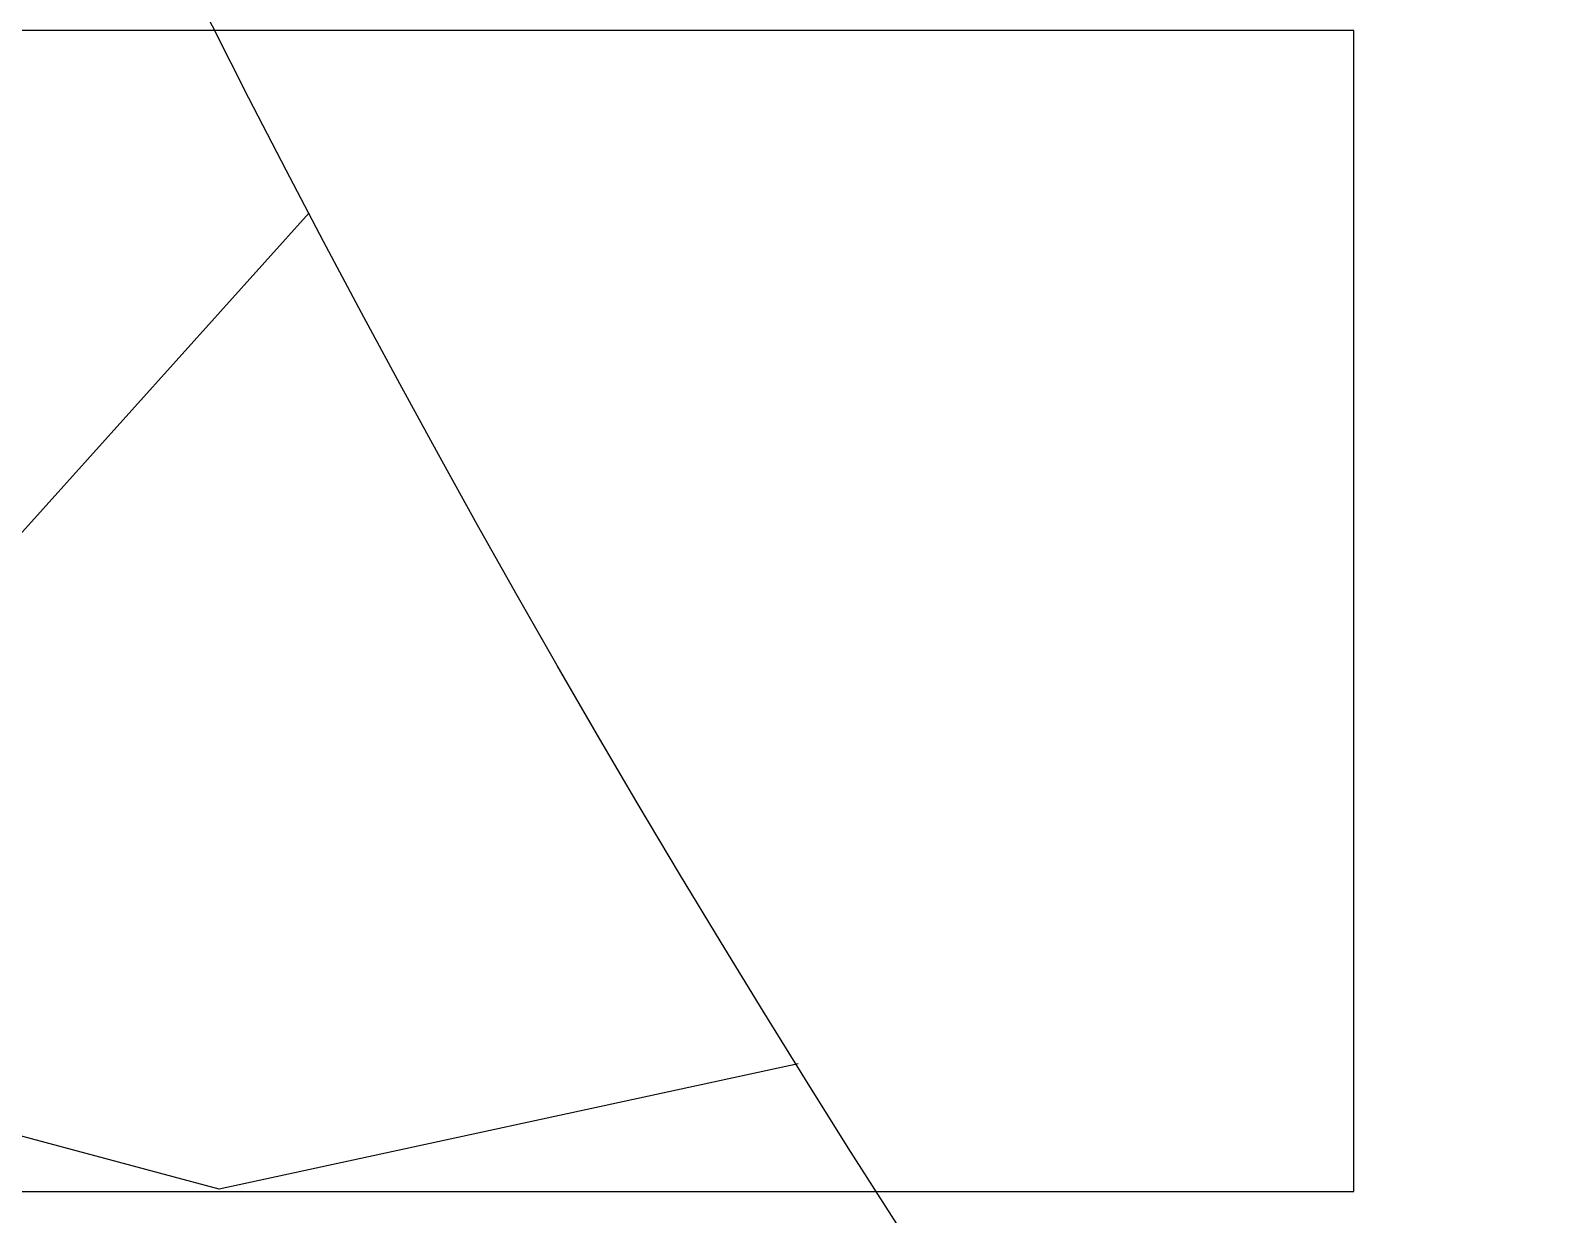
# Model space of a CAD drawing. Extents: x -381 to 213, y -63 to 250.
# Drawn here: x -174.77 to -167.62, y -21.08 to -15.53 of the extents above; entities that cross this region are included whole.
import ezdxf

# ---------------------------------------------------------------- set-up
doc = ezdxf.new("R2010")
doc.units = 0
doc.header["$MEASUREMENT"] = 0
doc.linetypes.add('K5LT_BASIC', pattern=[0])
doc.layers.add('Системный слой', color=7, linetype='Continuous')

# ---------------------------------------------------------------- blocks, each defined once
blk = doc.blocks.new('*U')
at = {"layer": 'Системный слой', "color": 5, "linetype": 'K5LT_BASIC'}
for p, q in [((43.4954, -22.1698), (-41.5046, -22.1698)), ((43.4954, -27.6109), (43.4954, -22.1698)), ((-41.5046, -27.6109), (43.4954, -27.6109))]:
    blk.add_line(p, q, dxfattribs=at)
for points in [[(38.601, -23.0245), (36.7306, -25.1047), (36.2238, -26.9171)], [(38.601, -23.0245), (36.7306, -25.1047), (36.2238, -26.9171)], [(40.892, -27.0134), (38.1806, -27.6005), (36.3319, -27.1052)], [(40.892, -27.0134), (38.1806, -27.6005), (36.3319, -27.1052)]]:
    blk.add_lwpolyline(points, dxfattribs=at)
blk = doc.blocks.new('*F')
at = {"layer": 'Системный слой', "color": 5, "linetype": 'K5LT_BASIC'}
blk.add_circle((94.0125, 5.9815), 62.5341, dxfattribs=at)
blk.add_circle((94.0125, 5.9815), 62.5341, dxfattribs=at)
at = {"layer": 'Системный слой'}
blk.add_blockref('*U', (0, 0), dxfattribs=at)
blk.add_blockref('*U', (0, 0), dxfattribs=at)
blk.add_blockref('*U', (0, 0), dxfattribs=at)
blk.add_blockref('*U', (0, 0), dxfattribs=at)
blk.add_blockref('*U', (0, 0), dxfattribs=at)
blk.add_blockref('*U', (0, 0), dxfattribs=at)
blk.add_blockref('*U', (0, 0), dxfattribs=at)
blk.add_blockref('*U', (0, 0), dxfattribs=at)
blk.add_blockref('*U', (0, 0), dxfattribs=at)
blk.add_blockref('*U', (0, 0), dxfattribs=at)
blk.add_blockref('*U', (0, 0), dxfattribs=at)
blk.add_blockref('*U', (0, 0), dxfattribs=at)
blk.add_blockref('*U', (0, 0), dxfattribs=at)
blk.add_blockref('*U', (0, 0), dxfattribs=at)
blk.add_blockref('*U', (0, 0), dxfattribs=at)
blk.add_blockref('*U', (0, 0), dxfattribs=at)
blk.add_blockref('*U', (0, 0), dxfattribs=at)
blk.add_blockref('*U', (0, 0), dxfattribs=at)
blk.add_blockref('*U', (0, 0), dxfattribs=at)
blk.add_blockref('*U', (0, 0), dxfattribs=at)
blk.add_blockref('*U', (0, 0), dxfattribs=at)
blk.add_blockref('*U', (0, 0), dxfattribs=at)
blk.add_blockref('*U', (0, 0), dxfattribs=at)
blk.add_blockref('*U', (0, 0), dxfattribs=at)
blk.add_blockref('*U', (0, 0), dxfattribs=at)
blk.add_blockref('*U', (0, 0), dxfattribs=at)
blk.add_blockref('*U', (0, 0), dxfattribs=at)
blk.add_blockref('*U', (0, 0), dxfattribs=at)
blk.add_blockref('*U', (0, 0), dxfattribs=at)
blk.add_blockref('*U', (0, 0), dxfattribs=at)
blk.add_blockref('*U', (0, 0), dxfattribs=at)
blk.add_blockref('*U', (0, 0), dxfattribs=at)
blk.add_blockref('*U', (0, 0), dxfattribs=at)
blk.add_blockref('*U', (0, 0), dxfattribs=at)
blk.add_blockref('*U', (0, 0), dxfattribs=at)
blk.add_blockref('*U', (0, 0), dxfattribs=at)
blk.add_blockref('*U', (0, 0), dxfattribs=at)
blk.add_blockref('*U', (0, 0), dxfattribs=at)
blk.add_blockref('*U', (0, 0), dxfattribs=at)
blk.add_blockref('*U', (0, 0), dxfattribs=at)
blk.add_blockref('*U', (0, 0), dxfattribs=at)
blk.add_blockref('*U', (0, 0), dxfattribs=at)
blk.add_blockref('*U', (0, 0), dxfattribs=at)
blk.add_blockref('*U', (0, 0), dxfattribs=at)
blk.add_blockref('*U', (0, 0), dxfattribs=at)
blk.add_blockref('*U', (0, 0), dxfattribs=at)
blk.add_blockref('*U', (0, 0), dxfattribs=at)
blk.add_blockref('*U', (0, 0), dxfattribs=at)
blk.add_blockref('*U', (0, 0), dxfattribs=at)
blk.add_blockref('*U', (0, 0), dxfattribs=at)
blk.add_blockref('*U', (0, 0), dxfattribs=at)
blk.add_blockref('*U', (0, 0), dxfattribs=at)
blk.add_blockref('*U', (0, 0), dxfattribs=at)
blk.add_blockref('*U', (0, 0), dxfattribs=at)
blk.add_blockref('*U', (0, 0), dxfattribs=at)
blk.add_blockref('*U', (0, 0), dxfattribs=at)
blk.add_blockref('*U', (0, 0), dxfattribs=at)
blk.add_blockref('*U', (0, 0), dxfattribs=at)
blk.add_blockref('*U', (0, 0), dxfattribs=at)
blk.add_blockref('*U', (0, 0), dxfattribs=at)
blk.add_blockref('*U', (0, 0), dxfattribs=at)
blk.add_blockref('*U', (0, 0), dxfattribs=at)
blk.add_blockref('*U', (0, 0), dxfattribs=at)
blk.add_blockref('*U', (0, 0), dxfattribs=at)
blk.add_blockref('*U', (0, 0), dxfattribs=at)
blk.add_blockref('*U', (0, 0), dxfattribs=at)
blk.add_blockref('*U', (0, 0), dxfattribs=at)
blk.add_blockref('*U', (0, 0), dxfattribs=at)
blk.add_blockref('*U', (0, 0), dxfattribs=at)
blk.add_blockref('*U', (0, 0), dxfattribs=at)
blk.add_blockref('*U', (0, 0), dxfattribs=at)
blk.add_blockref('*U', (0, 0), dxfattribs=at)
blk.add_blockref('*U', (0, 0), dxfattribs=at)
blk.add_blockref('*U', (0, 0), dxfattribs=at)
blk.add_blockref('*U', (0, 0), dxfattribs=at)
blk.add_blockref('*U', (0, 0), dxfattribs=at)
blk.add_blockref('*U', (0, 0), dxfattribs=at)
blk.add_blockref('*U', (0, 0), dxfattribs=at)
blk.add_blockref('*U', (0, 0), dxfattribs=at)
blk.add_blockref('*U', (0, 0), dxfattribs=at)
blk.add_blockref('*U', (0, 0), dxfattribs=at)
blk.add_blockref('*U', (0, 0), dxfattribs=at)
blk.add_blockref('*U', (0, 0), dxfattribs=at)
blk.add_blockref('*U', (0, 0), dxfattribs=at)
blk.add_blockref('*U', (0, 0), dxfattribs=at)
blk.add_blockref('*U', (0, 0), dxfattribs=at)
blk.add_blockref('*U', (0, 0), dxfattribs=at)
blk.add_blockref('*U', (0, 0), dxfattribs=at)
blk.add_blockref('*U', (0, 0), dxfattribs=at)
blk.add_blockref('*U', (0, 0), dxfattribs=at)
blk.add_blockref('*U', (0, 0), dxfattribs=at)
blk.add_blockref('*U', (0, 0), dxfattribs=at)
blk.add_blockref('*U', (0, 0), dxfattribs=at)
blk.add_blockref('*U', (0, 0), dxfattribs=at)
blk.add_blockref('*U', (0, 0), dxfattribs=at)
blk.add_blockref('*U', (0, 0), dxfattribs=at)
blk.add_blockref('*U', (0, 0), dxfattribs=at)
blk.add_blockref('*U', (0, 0), dxfattribs=at)
blk.add_blockref('*U', (0, 0), dxfattribs=at)
blk.add_blockref('*U', (0, 0), dxfattribs=at)
blk.add_blockref('*U', (0, 0), dxfattribs=at)
blk.add_blockref('*U', (0, 0), dxfattribs=at)
blk.add_blockref('*U', (0, 0), dxfattribs=at)
blk.add_blockref('*U', (0, 0), dxfattribs=at)
blk.add_blockref('*U', (0, 0), dxfattribs=at)
blk.add_blockref('*U', (0, 0), dxfattribs=at)
blk.add_blockref('*U', (0, 0), dxfattribs=at)
blk.add_blockref('*U', (0, 0), dxfattribs=at)
blk.add_blockref('*U', (0, 0), dxfattribs=at)
blk.add_blockref('*U', (0, 0), dxfattribs=at)
blk.add_blockref('*U', (0, 0), dxfattribs=at)
blk.add_blockref('*U', (0, 0), dxfattribs=at)
blk.add_blockref('*U', (0, 0), dxfattribs=at)
blk.add_blockref('*U', (0, 0), dxfattribs=at)
blk.add_blockref('*U', (0, 0), dxfattribs=at)
blk.add_blockref('*U', (0, 0), dxfattribs=at)
blk.add_blockref('*U', (0, 0), dxfattribs=at)
blk.add_blockref('*U', (0, 0), dxfattribs=at)
blk.add_blockref('*U', (0, 0), dxfattribs=at)
blk.add_blockref('*U', (0, 0), dxfattribs=at)
blk.add_blockref('*U', (0, 0), dxfattribs=at)
blk.add_blockref('*U', (0, 0), dxfattribs=at)
blk.add_blockref('*U', (0, 0), dxfattribs=at)
blk.add_blockref('*U', (0, 0), dxfattribs=at)
blk.add_blockref('*U', (0, 0), dxfattribs=at)
blk.add_blockref('*U', (0, 0), dxfattribs=at)
blk.add_blockref('*U', (0, 0), dxfattribs=at)
blk.add_blockref('*U', (0, 0), dxfattribs=at)
blk.add_blockref('*U', (0, 0), dxfattribs=at)
blk.add_blockref('*U', (0, 0), dxfattribs=at)
blk.add_blockref('*U', (0, 0), dxfattribs=at)
blk.add_blockref('*U', (0, 0), dxfattribs=at)
blk.add_blockref('*U', (0, 0), dxfattribs=at)
blk.add_blockref('*U', (0, 0), dxfattribs=at)
blk.add_blockref('*U', (0, 0), dxfattribs=at)
blk.add_blockref('*U', (0, 0), dxfattribs=at)
blk.add_blockref('*U', (0, 0), dxfattribs=at)
blk.add_blockref('*U', (0, 0), dxfattribs=at)
blk.add_blockref('*U', (0, 0), dxfattribs=at)
blk.add_blockref('*U', (0, 0), dxfattribs=at)
blk.add_blockref('*U', (0, 0), dxfattribs=at)
blk.add_blockref('*U', (0, 0), dxfattribs=at)
blk.add_blockref('*U', (0, 0), dxfattribs=at)
blk.add_blockref('*U', (0, 0), dxfattribs=at)
blk.add_blockref('*U', (0, 0), dxfattribs=at)
blk.add_blockref('*U', (0, 0), dxfattribs=at)
blk.add_blockref('*U', (0, 0), dxfattribs=at)
blk.add_blockref('*U', (0, 0), dxfattribs=at)
blk.add_blockref('*U', (0, 0), dxfattribs=at)
blk.add_blockref('*U', (0, 0), dxfattribs=at)
blk.add_blockref('*U', (0, 0), dxfattribs=at)
blk.add_blockref('*U', (0, 0), dxfattribs=at)
blk.add_blockref('*U', (0, 0), dxfattribs=at)
blk.add_blockref('*U', (0, 0), dxfattribs=at)
blk.add_blockref('*U', (0, 0), dxfattribs=at)
blk.add_blockref('*U', (0, 0), dxfattribs=at)
blk.add_blockref('*U', (0, 0), dxfattribs=at)
blk.add_blockref('*U', (0, 0), dxfattribs=at)
blk.add_blockref('*U', (0, 0), dxfattribs=at)
blk.add_blockref('*U', (0, 0), dxfattribs=at)
blk.add_blockref('*U', (0, 0), dxfattribs=at)
blk.add_blockref('*U', (0, 0), dxfattribs=at)
blk.add_blockref('*U', (0, 0), dxfattribs=at)
blk.add_blockref('*U', (0, 0), dxfattribs=at)
blk.add_blockref('*U', (0, 0), dxfattribs=at)
blk.add_blockref('*U', (0, 0), dxfattribs=at)
blk.add_blockref('*U', (0, 0), dxfattribs=at)
blk.add_blockref('*U', (0, 0), dxfattribs=at)
blk.add_blockref('*U', (0, 0), dxfattribs=at)
blk.add_blockref('*U', (0, 0), dxfattribs=at)
blk.add_blockref('*U', (0, 0), dxfattribs=at)
blk.add_blockref('*U', (0, 0), dxfattribs=at)
blk.add_blockref('*U', (0, 0), dxfattribs=at)
blk.add_blockref('*U', (0, 0), dxfattribs=at)
blk.add_blockref('*U', (0, 0), dxfattribs=at)
blk.add_blockref('*U', (0, 0), dxfattribs=at)
blk.add_blockref('*U', (0, 0), dxfattribs=at)
blk.add_blockref('*U', (0, 0), dxfattribs=at)
blk.add_blockref('*U', (0, 0), dxfattribs=at)
blk.add_blockref('*U', (0, 0), dxfattribs=at)
blk.add_blockref('*U', (0, 0), dxfattribs=at)
blk.add_blockref('*U', (0, 0), dxfattribs=at)
blk.add_blockref('*U', (0, 0), dxfattribs=at)
blk.add_blockref('*U', (0, 0), dxfattribs=at)
blk.add_blockref('*U', (0, 0), dxfattribs=at)
blk.add_blockref('*U', (0, 0), dxfattribs=at)
blk.add_blockref('*U', (0, 0), dxfattribs=at)
blk.add_blockref('*U', (0, 0), dxfattribs=at)
blk.add_blockref('*U', (0, 0), dxfattribs=at)
blk.add_blockref('*U', (0, 0), dxfattribs=at)
blk.add_blockref('*U', (0, 0), dxfattribs=at)
blk.add_blockref('*U', (0, 0), dxfattribs=at)
blk.add_blockref('*U', (0, 0), dxfattribs=at)
blk.add_blockref('*U', (0, 0), dxfattribs=at)
blk.add_blockref('*U', (0, 0), dxfattribs=at)
blk.add_blockref('*U', (0, 0), dxfattribs=at)
blk.add_blockref('*U', (0, 0), dxfattribs=at)
blk.add_blockref('*U', (0, 0), dxfattribs=at)
blk.add_blockref('*U', (0, 0), dxfattribs=at)
blk.add_blockref('*U', (0, 0), dxfattribs=at)
blk.add_blockref('*U', (0, 0), dxfattribs=at)
blk.add_blockref('*U', (0, 0), dxfattribs=at)
blk.add_blockref('*U', (0, 0), dxfattribs=at)
blk.add_blockref('*U', (0, 0), dxfattribs=at)
blk.add_blockref('*U', (0, 0), dxfattribs=at)
blk.add_blockref('*U', (0, 0), dxfattribs=at)
blk.add_blockref('*U', (0, 0), dxfattribs=at)

msp = doc.modelspace()

# ---------------------------------------------------------------- block references
at = {"layer": 'Системный слой'}
msp.add_blockref('*F', (-212.0681, 6.6367), dxfattribs=at)

doc.saveas('drawing.dxf')
